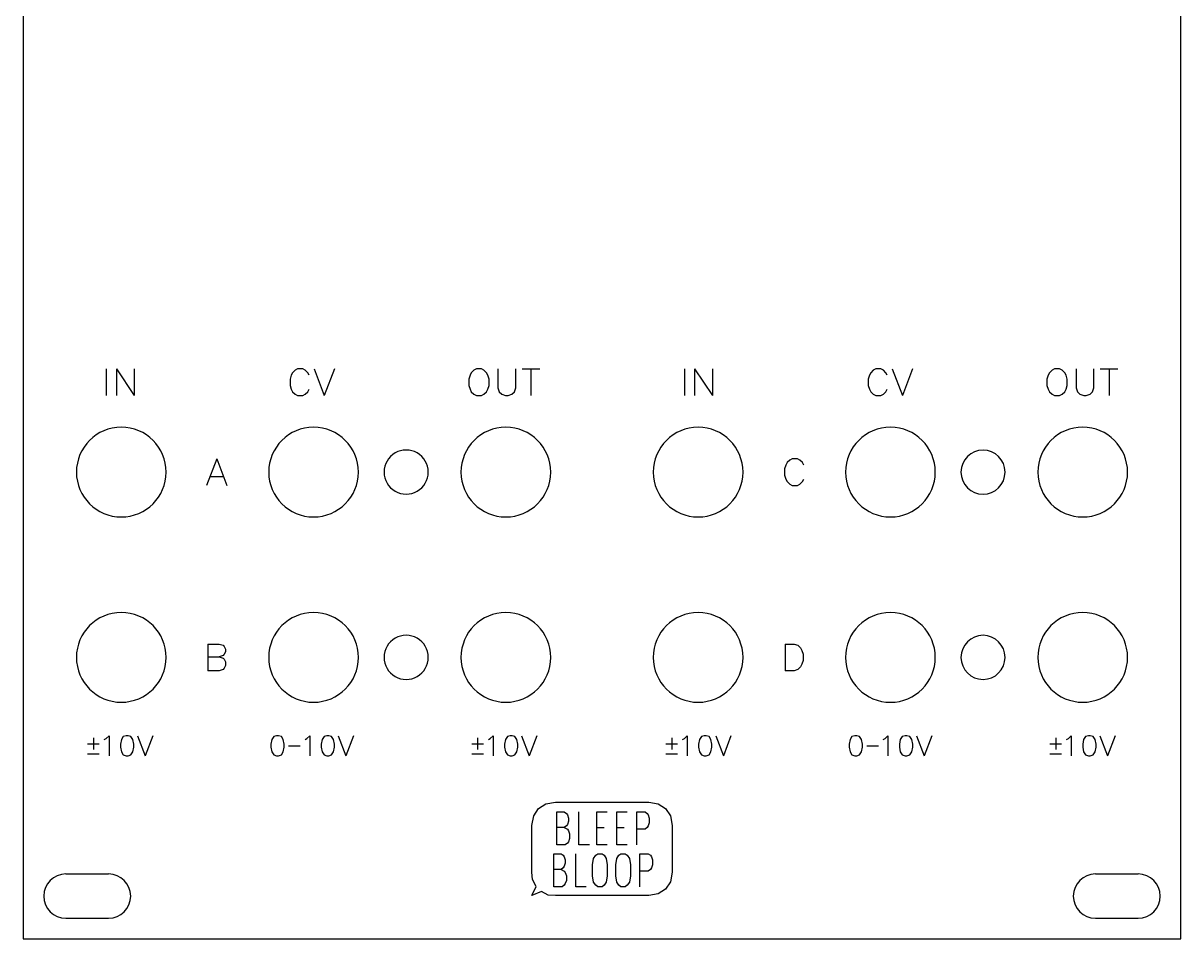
# Model space of a CAD drawing. Extents: x 0 to 81, y 0 to 128.
# Drawn here: x 0.1 to 81.2, y 0 to 64.2 of the extents above; entities that cross this region are included whole.
import ezdxf

# ---------------------------------------------------------------- set-up
doc = ezdxf.new("R2010")
doc.units = 0
for name, color, linetype in [('Logo', 7, 'CONTINUOUS'), ('panel', 7, 'CONTINUOUS'), ('text', 7, 'CONTINUOUS')]:
    doc.layers.add(name, color=color, linetype=linetype)

msp = doc.modelspace()

# ---------------------------------------------------------------- linework, layer by layer
at = {"layer": 'Logo', "color": 7}
for p, q in [((35.849101, 8.667693), (36.181612, 9.184373)), ((36.181612, 9.184373), (36.698298, 9.516889)), ((36.698298, 9.516889), (37.368441, 9.634549)), ((37.368441, 9.634549), (43.916471, 9.634554)), ((37.477613, 6.638743), (37.477613, 8.958913)), ((37.477613, 8.958913), (37.993201, 8.958913)), ((37.993201, 8.958913), (38.140516, 8.848428)), ((39.024393, 6.638743), (39.024393, 8.958913)), ((40.276557, 6.638743), (40.276557, 8.958913)), ((40.276557, 8.958913), (41.013118, 8.958913)), ((41.676022, 6.638743), (41.676022, 8.958913)), ((41.676022, 8.958913), (42.412583, 8.958913)), ((43.075487, 6.638743), (43.075487, 8.958913)), ((43.075487, 8.958913), (43.664733, 8.958913)), ((43.664733, 8.958913), (43.812048, 8.848428)), ((43.916471, 9.634554), (44.586629, 9.516892)), ((44.586629, 9.516892), (45.1033, 9.184373)), ((45.1033, 9.184373), (45.435826, 8.667693)), ((35.731437, 7.997543), (35.849101, 8.667693)), ((38.140516, 8.848428), (38.214174, 8.737945)), ((38.214174, 8.737945), (38.287831, 8.516976)), ((38.287831, 8.296008), (38.214174, 8.075038)), ((38.287831, 8.516976), (38.287831, 8.296008)), ((43.812048, 8.848428), (43.885705, 8.737945)), ((43.885705, 8.737945), (43.959363, 8.516976)), ((43.959363, 8.185523), (43.885705, 7.964555)), ((43.959363, 8.516976), (43.959363, 8.185523)), ((45.435826, 8.667693), (45.55349, 7.997546)), ((35.731437, 4.723528), (35.731437, 7.997543)), ((37.993201, 7.85407), (37.477613, 7.85407)), ((38.140516, 7.964555), (37.993201, 7.85407)), ((37.993201, 7.85407), (38.214174, 7.743586)), ((38.214174, 8.075038), (38.140516, 7.964555)), ((38.214174, 7.743586), (38.287831, 7.633101)), ((38.287831, 7.633101), (38.361489, 7.412133)), ((38.361489, 7.412133), (38.361489, 7.08068)), ((40.276557, 7.85407), (40.792145, 7.85407)), ((41.676022, 7.85407), (42.19161, 7.85407)), ((43.664733, 7.743586), (43.075487, 7.743586)), ((43.812048, 7.85407), (43.664733, 7.743586)), ((43.885705, 7.964555), (43.812048, 7.85407)), ((45.55349, 7.997546), (45.553475, 4.723528)), ((38.066858, 6.638743), (37.477613, 6.638743)), ((38.214174, 6.749228), (38.066858, 6.638743)), ((38.287831, 6.859711), (38.214174, 6.749228)), ((38.361489, 7.08068), (38.287831, 6.859711)), ((39.760954, 6.638743), (39.024393, 6.638743)), ((41.013118, 6.638743), (40.276557, 6.638743)), ((42.412583, 6.638743), (41.676022, 6.638743)), ((37.25664, 3.699861), (37.25664, 6.020031)), ((37.25664, 6.020031), (37.772243, 6.020031)), ((37.772243, 6.020031), (37.919558, 5.909546)), ((37.919558, 5.909546), (37.993201, 5.799063)), ((37.993201, 5.799063), (38.066858, 5.578094)), ((38.80342, 3.699861), (38.80342, 6.020031)), ((39.981927, 5.246641), (40.055584, 5.688578)), ((40.055584, 5.688578), (40.2029, 5.909546)), ((40.2029, 5.909546), (40.3502, 6.020031)), ((40.3502, 6.020031), (40.64483, 6.020031)), ((40.64483, 6.020031), (40.792145, 5.909546)), ((40.792145, 5.909546), (40.939461, 5.688578)), ((40.939461, 5.688578), (41.013118, 5.246641)), ((41.602364, 5.246641), (41.676022, 5.688578)), ((41.676022, 5.688578), (41.823337, 5.909546)), ((41.823337, 5.909546), (41.970637, 6.020031)), ((41.970637, 6.020031), (42.265268, 6.020031)), ((42.265268, 6.020031), (42.412583, 5.909546)), ((42.412583, 5.909546), (42.559898, 5.688578)), ((42.559898, 5.688578), (42.633541, 5.246641)), ((43.29646, 3.699861), (43.29646, 6.020031)), ((43.29646, 6.020031), (43.885705, 6.020031)), ((43.885705, 6.020031), (44.033021, 5.909546)), ((44.033021, 5.909546), (44.106678, 5.799063)), ((44.106678, 5.799063), (44.180321, 5.578094)), ((37.772243, 4.915188), (37.25664, 4.915188)), ((37.919558, 5.025673), (37.772243, 4.915188)), ((37.772243, 4.915188), (37.993201, 4.804704)), ((37.993201, 5.136156), (37.919558, 5.025673)), ((38.066858, 5.357126), (37.993201, 5.136156)), ((38.066858, 5.578094), (38.066858, 5.357126)), ((39.981927, 4.473251), (39.981927, 5.246641)), ((41.013118, 5.246641), (41.013118, 4.473251)), ((41.602364, 4.473251), (41.602364, 5.246641)), ((42.633541, 5.246641), (42.633541, 4.473251)), ((44.033021, 4.915188), (43.885705, 4.804704)), ((44.106678, 5.025673), (44.033021, 4.915188)), ((44.180321, 5.246641), (44.106678, 5.025673)), ((44.180321, 5.578094), (44.180321, 5.246641)), ((35.768003, 4.205941), (35.731437, 4.723528)), ((36.023964, 3.724148), (35.768003, 4.205941)), ((37.993201, 4.804704), (38.066858, 4.694219)), ((38.066858, 4.694219), (38.140516, 4.473251)), ((38.140516, 4.141798), (38.066858, 3.920829)), ((38.140516, 4.473251), (38.140516, 4.141798)), ((40.055584, 4.031314), (39.981927, 4.473251)), ((41.013118, 4.473251), (40.939461, 4.031314)), ((41.676022, 4.031314), (41.602364, 4.473251)), ((42.633541, 4.473251), (42.559898, 4.031314)), ((43.885705, 4.804704), (43.29646, 4.804704)), ((45.553475, 4.723528), (45.435826, 4.053377)), ((35.727477, 3.086532), (36.023964, 3.724148)), ((36.388911, 3.365316), (35.727477, 3.086532)), ((36.856951, 3.121368), (36.388911, 3.365316)), ((37.845901, 3.699861), (37.25664, 3.699861)), ((37.993201, 3.810346), (37.845901, 3.699861)), ((38.066858, 3.920829), (37.993201, 3.810346)), ((39.539981, 3.699861), (38.80342, 3.699861)), ((40.2029, 3.810346), (40.055584, 4.031314)), ((40.3502, 3.699861), (40.2029, 3.810346)), ((40.64483, 3.699861), (40.3502, 3.699861)), ((40.792145, 3.810346), (40.64483, 3.699861)), ((40.939461, 4.031314), (40.792145, 3.810346)), ((41.823337, 3.810346), (41.676022, 4.031314)), ((41.970637, 3.699861), (41.823337, 3.810346)), ((42.265268, 3.699861), (41.970637, 3.699861)), ((42.412583, 3.810346), (42.265268, 3.699861)), ((42.559898, 4.031314), (42.412583, 3.810346)), ((45.1033, 3.536697), (44.586629, 3.20418)), ((45.435826, 4.053377), (45.1033, 3.536697)), ((37.368441, 3.086519), (36.856951, 3.121368)), ((43.916471, 3.086519), (37.368441, 3.086519)), ((44.586629, 3.20418), (43.916471, 3.086519))]:
    msp.add_line(p, q, dxfattribs=at)
at = {"layer": 'panel', "color": 7}
for p, q in [((0.050416, 128.450048), (0.050416, 0.049849)), ((81.230474, 0.049849), (81.230474, 128.450048)), ((10.07803, 32.77445), (10.07803, 32.77445)), ((23.561429, 32.77445), (23.561429, 32.77445)), ((28.455406, 32.77445), (28.455406, 32.77445)), ((37.044829, 32.77445), (37.044829, 32.77445)), ((50.528229, 32.77445), (50.528229, 32.77445)), ((64.011631, 32.77445), (64.011631, 32.77445)), ((68.905605, 32.77445), (68.905605, 32.77445)), ((77.495031, 32.77445), (77.495031, 32.77445)), ((10.07803, 19.784538), (10.07803, 19.784538)), ((23.561429, 19.784538), (23.561429, 19.784538)), ((28.455406, 19.784538), (28.455406, 19.784538)), ((37.044829, 19.784538), (37.044829, 19.784538)), ((50.528229, 19.784538), (50.528229, 19.784538)), ((64.011631, 19.784538), (64.011631, 19.784538)), ((68.905605, 19.784538), (68.905605, 19.784538)), ((77.495031, 19.784538), (77.495031, 19.784538)), ((3.046573, 4.596358), (6.042995, 4.596358)), ((75.237895, 4.596358), (78.234052, 4.596358)), ((3.046573, 1.498641), (6.042995, 1.498641)), ((75.237895, 1.498641), (78.234052, 1.498641)), ((0.050416, 0.049849), (81.230474, 0.049849))]:
    msp.add_line(p, q, dxfattribs=at)
for points in [[(6.931903, 35.920181), (5.195058, 35.920181), (3.786784, 34.512084), (3.785777, 32.77445)], [(10.07803, 32.77445), (10.077023, 34.512084), (8.668749, 35.920181), (6.931903, 35.920181)], [(20.415303, 35.920181), (18.678457, 35.920181), (17.270184, 34.512084), (17.269177, 32.77445)], [(23.561429, 32.77445), (23.560423, 34.512084), (22.152149, 35.920181), (20.415303, 35.920181)], [(33.898703, 35.920181), (32.161857, 35.920181), (30.753583, 34.512084), (30.752577, 32.77445)], [(37.044829, 32.77445), (37.043822, 34.512084), (35.635549, 35.920181), (33.898703, 35.920181)], [(47.382103, 35.920181), (45.645257, 35.920181), (44.236983, 34.512084), (44.235976, 32.77445)], [(50.528229, 32.77445), (50.527222, 34.512084), (49.118948, 35.920181), (47.382103, 35.920181)], [(60.865504, 35.922006), (59.127946, 35.922006), (57.719376, 34.512797), (57.719376, 32.77445)], [(64.011631, 32.77445), (64.011631, 34.512797), (62.603062, 35.922006), (60.865504, 35.922006)], [(74.348905, 35.920181), (72.612059, 35.920181), (71.203785, 34.512084), (71.202779, 32.77445)], [(77.495031, 32.77445), (77.494024, 34.512084), (76.085751, 35.920181), (74.348905, 35.920181)], [(26.133264, 34.115748), (25.654281, 33.839082), (25.359216, 33.327782), (25.359216, 32.77445)], [(27.681358, 34.115748), (27.202376, 34.392414), (26.612246, 34.392414), (26.133264, 34.115748)], [(28.455406, 32.77445), (28.455406, 33.327782), (28.16034, 33.839082), (27.681358, 34.115748)], [(67.357512, 34.32168), (66.503135, 34.32168), (65.810283, 33.629215), (65.809418, 32.77445)], [(68.905605, 32.77445), (68.90474, 33.629215), (68.211889, 34.32168), (67.357512, 34.32168)], [(3.785777, 32.77445), (3.786784, 31.036816), (5.195058, 29.628719), (6.931903, 29.628719)], [(6.931903, 29.628719), (8.668749, 29.628719), (10.077023, 31.036816), (10.07803, 32.77445)], [(17.269177, 32.77445), (17.270184, 31.036816), (18.678457, 29.628719), (20.415303, 29.628719)], [(20.415303, 29.628719), (22.152149, 29.628719), (23.560423, 31.036816), (23.561429, 32.77445)], [(25.359216, 32.77445), (25.359216, 32.221118), (25.654281, 31.709818), (26.133264, 31.433152)], [(27.681358, 31.433152), (28.16034, 31.709818), (28.455406, 32.221118), (28.455406, 32.77445)], [(30.752577, 32.77445), (30.753583, 31.036816), (32.161857, 29.628719), (33.898703, 29.628719)], [(33.898703, 29.628719), (35.635549, 29.628719), (37.043822, 31.036816), (37.044829, 32.77445)], [(44.235976, 32.77445), (44.236983, 31.036816), (45.645257, 29.628719), (47.382103, 29.628719)], [(47.382103, 29.628719), (49.118948, 29.628719), (50.527222, 31.036816), (50.528229, 32.77445)], [(57.719376, 32.77445), (57.719376, 31.036103), (59.127946, 29.626894), (60.865504, 29.626894)], [(60.865504, 29.626894), (62.603062, 29.626894), (64.011631, 31.036103), (64.011631, 32.77445)], [(65.809418, 32.77445), (65.810283, 31.919685), (66.503135, 31.22722), (67.357512, 31.22722)], [(67.357512, 31.22722), (68.211889, 31.22722), (68.90474, 31.919685), (68.905605, 32.77445)], [(71.202779, 32.77445), (71.203785, 31.036816), (72.612059, 29.628719), (74.348905, 29.628719)], [(74.348905, 29.628719), (76.085751, 29.628719), (77.494024, 31.036816), (77.495031, 32.77445)], [(26.133264, 31.433152), (26.612246, 31.156486), (27.202376, 31.156486), (27.681358, 31.433152)], [(6.931903, 22.930269), (5.195058, 22.930269), (3.786784, 21.522172), (3.785777, 19.784538)], [(10.07803, 19.784538), (10.077023, 21.522172), (8.668749, 22.930269), (6.931903, 22.930269)], [(20.415303, 22.930269), (18.678457, 22.930269), (17.270184, 21.522172), (17.269177, 19.784538)], [(23.561429, 19.784538), (23.560423, 21.522172), (22.152149, 22.930269), (20.415303, 22.930269)], [(33.898703, 22.930269), (32.161857, 22.930269), (30.753583, 21.522172), (30.752577, 19.784538)], [(37.044829, 19.784538), (37.043822, 21.522172), (35.635549, 22.930269), (33.898703, 22.930269)], [(47.382103, 22.930269), (45.645257, 22.930269), (44.236983, 21.522172), (44.235976, 19.784538)], [(50.528229, 19.784538), (50.527222, 21.522172), (49.118948, 22.930269), (47.382103, 22.930269)], [(60.865504, 22.932094), (59.127946, 22.932094), (57.719376, 21.522886), (57.719376, 19.784538)], [(64.011631, 19.784538), (64.011631, 21.522886), (62.603062, 22.932094), (60.865504, 22.932094)], [(74.348905, 22.930269), (72.612059, 22.930269), (71.203785, 21.522172), (71.202779, 19.784538)], [(77.495031, 19.784538), (77.494024, 21.522172), (76.085751, 22.930269), (74.348905, 22.930269)], [(26.133264, 21.125836), (25.654281, 20.84917), (25.359216, 20.33787), (25.359216, 19.784538)], [(27.681358, 21.125836), (27.202376, 21.402503), (26.612246, 21.402503), (26.133264, 21.125836)], [(28.455406, 19.784538), (28.455406, 20.33787), (28.16034, 20.84917), (27.681358, 21.125836)], [(67.357512, 21.331768), (66.503135, 21.331768), (65.810283, 20.639303), (65.809418, 19.784538)], [(68.905605, 19.784538), (68.90474, 20.639303), (68.211889, 21.331768), (67.357512, 21.331768)], [(3.785777, 19.784538), (3.786784, 18.046904), (5.195058, 16.638807), (6.931903, 16.638807)], [(6.931903, 16.638807), (8.668749, 16.638807), (10.077023, 18.046904), (10.07803, 19.784538)], [(17.269177, 19.784538), (17.270184, 18.046904), (18.678457, 16.638807), (20.415303, 16.638807)], [(20.415303, 16.638807), (22.152149, 16.638807), (23.560423, 18.046904), (23.561429, 19.784538)], [(25.359216, 19.784538), (25.359216, 19.231206), (25.654281, 18.719906), (26.133264, 18.44324)], [(27.681358, 18.44324), (28.16034, 18.719906), (28.455406, 19.231206), (28.455406, 19.784538)], [(30.752577, 19.784538), (30.753583, 18.046904), (32.161857, 16.638807), (33.898703, 16.638807)], [(33.898703, 16.638807), (35.635549, 16.638807), (37.043822, 18.046904), (37.044829, 19.784538)], [(44.235976, 19.784538), (44.236983, 18.046904), (45.645257, 16.638807), (47.382103, 16.638807)], [(47.382103, 16.638807), (49.118948, 16.638807), (50.527222, 18.046904), (50.528229, 19.784538)], [(57.719376, 19.784538), (57.719376, 18.046191), (59.127946, 16.636982), (60.865504, 16.636982)], [(60.865504, 16.636982), (62.603062, 16.636982), (64.011631, 18.046191), (64.011631, 19.784538)], [(65.809418, 19.784538), (65.810283, 18.929774), (66.503135, 18.237309), (67.357512, 18.237309)], [(67.357512, 18.237309), (68.211889, 18.237309), (68.90474, 18.929774), (68.905605, 19.784538)], [(71.202779, 19.784538), (71.203785, 18.046904), (72.612059, 16.638807), (74.348905, 16.638807)], [(74.348905, 16.638807), (76.085751, 16.638807), (77.494024, 18.046904), (77.495031, 19.784538)], [(26.133264, 18.44324), (26.612246, 18.166574), (27.202376, 18.166574), (27.681358, 18.44324)], [(3.046684, 4.596334), (2.192308, 4.595469), (1.500157, 3.902303), (1.500157, 3.047538)], [(7.589525, 3.047538), (7.589525, 3.902303), (6.897374, 4.595469), (6.042998, 4.596334)], [(75.237811, 4.596334), (74.383434, 4.595469), (73.691283, 3.902303), (73.691283, 3.047538)], [(79.780649, 3.047538), (79.780649, 3.902303), (79.088498, 4.595469), (78.234121, 4.596334)], [(1.500157, 3.047538), (1.500157, 2.192773), (2.192308, 1.499606), (3.046684, 1.498741)], [(6.042998, 1.498741), (6.897374, 1.499606), (7.589525, 2.192773), (7.589525, 3.047538)], [(73.691283, 3.047538), (73.691283, 2.192773), (74.383434, 1.499606), (75.237811, 1.498741)], [(78.234121, 1.498741), (79.088498, 1.499606), (79.780649, 2.192773), (79.780649, 3.047538)]]:
    msp.add_open_spline(points, degree=3, dxfattribs=at)
at = {"layer": 'text', "color": 7}
for p, q in [((5.873791, 40.011216), (5.873791, 38.1429)), ((6.584993, 40.011216), (6.584993, 38.1429)), ((6.584993, 40.011216), (7.832418, 38.1429)), ((7.832418, 40.011216), (7.832418, 38.1429)), ((19.119102, 39.920905), (18.941302, 39.743104)), ((19.296903, 40.011216), (19.119102, 39.920905)), ((19.652504, 40.011216), (19.296903, 40.011216)), ((19.830304, 39.920905), (19.652504, 40.011216)), ((20.008105, 39.743104), (19.830304, 39.920905)), ((20.454021, 40.011216), (21.165223, 38.1429)), ((21.876425, 40.011216), (21.165223, 38.1429)), ((31.653102, 39.920905), (31.475302, 39.743104)), ((31.830903, 40.011216), (31.653102, 39.920905)), ((32.186504, 40.011216), (31.830903, 40.011216)), ((32.364304, 39.920905), (32.186504, 40.011216)), ((32.542105, 39.743104), (32.364304, 39.920905)), ((33.340801, 40.011216), (33.340801, 38.676301)), ((34.588226, 38.676301), (34.588226, 40.011216)), ((35.031311, 40.011216), (36.275914, 40.011216)), ((35.652202, 40.011216), (35.652202, 38.1429)), ((46.418791, 40.011216), (46.418791, 38.1429)), ((47.129993, 40.011216), (47.129993, 38.1429)), ((47.129993, 40.011216), (48.377418, 38.1429)), ((48.377418, 40.011216), (48.377418, 38.1429)), ((59.664162, 39.920905), (59.486362, 39.743104)), ((59.841963, 40.011216), (59.664162, 39.920905)), ((60.197564, 40.011216), (59.841963, 40.011216)), ((60.375364, 39.920905), (60.197564, 40.011216)), ((60.553165, 39.743104), (60.375364, 39.920905)), ((60.999081, 40.011216), (61.710283, 38.1429)), ((62.421485, 40.011216), (61.710283, 38.1429)), ((72.198202, 39.920905), (72.020402, 39.743104)), ((72.376003, 40.011216), (72.198202, 39.920905)), ((72.731604, 40.011216), (72.376003, 40.011216)), ((72.909404, 39.920905), (72.731604, 40.011216)), ((73.087205, 39.743104), (72.909404, 39.920905)), ((73.885901, 40.011216), (73.885901, 38.676301)), ((75.133326, 38.676301), (75.133326, 40.011216)), ((75.576411, 40.011216), (76.821014, 40.011216)), ((76.197302, 40.011216), (76.197302, 38.1429)), ((18.850991, 39.565304), (18.763501, 39.300014)), ((18.763501, 39.300014), (18.763501, 38.854102)), ((18.941302, 39.743104), (18.850991, 39.565304)), ((20.098416, 39.565304), (20.008105, 39.743104)), ((31.384991, 39.565304), (31.297501, 39.300014)), ((31.297501, 39.300014), (31.297501, 38.854102)), ((31.475302, 39.743104), (31.384991, 39.565304)), ((32.632416, 39.565304), (32.542105, 39.743104)), ((32.719905, 39.300014), (32.632416, 39.565304)), ((32.719905, 38.854102), (32.719905, 39.300014)), ((59.396051, 39.565304), (59.308561, 39.300014)), ((59.308561, 39.300014), (59.308561, 38.854102)), ((59.486362, 39.743104), (59.396051, 39.565304)), ((60.643476, 39.565304), (60.553165, 39.743104)), ((71.930091, 39.565304), (71.842601, 39.300014)), ((71.842601, 39.300014), (71.842601, 38.854102)), ((72.020402, 39.743104), (71.930091, 39.565304)), ((73.177516, 39.565304), (73.087205, 39.743104)), ((73.265005, 39.300014), (73.177516, 39.565304)), ((73.265005, 38.854102), (73.265005, 39.300014)), ((18.763501, 38.854102), (18.850991, 38.588812)), ((18.850991, 38.588812), (18.941302, 38.409601)), ((18.941302, 38.409601), (19.119102, 38.2318)), ((19.119102, 38.2318), (19.296903, 38.1429)), ((19.652504, 38.1429), (19.830304, 38.2318)), ((19.830304, 38.2318), (20.008105, 38.409601)), ((20.008105, 38.409601), (20.098416, 38.588812)), ((31.297501, 38.854102), (31.384991, 38.588812)), ((31.384991, 38.588812), (31.475302, 38.409601)), ((31.475302, 38.409601), (31.653102, 38.2318)), ((31.653102, 38.2318), (31.830903, 38.1429)), ((32.186504, 38.1429), (32.364304, 38.2318)), ((32.364304, 38.2318), (32.542105, 38.409601)), ((32.542105, 38.409601), (32.632416, 38.588812)), ((32.632416, 38.588812), (32.719905, 38.854102)), ((33.340801, 38.676301), (33.431112, 38.409601)), ((33.431112, 38.409601), (33.608912, 38.2318)), ((33.608912, 38.2318), (33.877024, 38.1429)), ((34.052003, 38.1429), (34.320114, 38.2318)), ((34.320114, 38.2318), (34.497915, 38.409601)), ((34.497915, 38.409601), (34.588226, 38.676301)), ((59.308561, 38.854102), (59.396051, 38.588812)), ((59.396051, 38.588812), (59.486362, 38.409601)), ((59.486362, 38.409601), (59.664162, 38.2318)), ((59.664162, 38.2318), (59.841963, 38.1429)), ((60.197564, 38.1429), (60.375364, 38.2318)), ((60.375364, 38.2318), (60.553165, 38.409601)), ((60.553165, 38.409601), (60.643476, 38.588812)), ((71.842601, 38.854102), (71.930091, 38.588812)), ((71.930091, 38.588812), (72.020402, 38.409601)), ((72.020402, 38.409601), (72.198202, 38.2318)), ((72.198202, 38.2318), (72.376003, 38.1429)), ((72.731604, 38.1429), (72.909404, 38.2318)), ((72.909404, 38.2318), (73.087205, 38.409601)), ((73.087205, 38.409601), (73.177516, 38.588812)), ((73.177516, 38.588812), (73.265005, 38.854102)), ((73.885901, 38.676301), (73.976212, 38.409601)), ((73.976212, 38.409601), (74.154012, 38.2318)), ((74.154012, 38.2318), (74.422124, 38.1429)), ((74.597103, 38.1429), (74.865214, 38.2318)), ((74.865214, 38.2318), (75.043015, 38.409601)), ((75.043015, 38.409601), (75.133326, 38.676301)), ((19.296903, 38.1429), (19.652504, 38.1429)), ((31.830903, 38.1429), (32.186504, 38.1429)), ((33.877024, 38.1429), (34.052003, 38.1429)), ((59.841963, 38.1429), (60.197564, 38.1429)), ((72.376003, 38.1429), (72.731604, 38.1429)), ((74.422124, 38.1429), (74.597103, 38.1429)), ((13.621403, 33.708666), (12.910201, 31.84035)), ((13.621403, 33.708666), (14.332605, 31.84035)), ((53.626602, 33.440554), (53.536291, 33.262754)), ((53.804402, 33.618355), (53.626602, 33.440554)), ((53.982203, 33.708666), (53.804402, 33.618355)), ((54.337804, 33.708666), (53.982203, 33.708666)), ((54.515604, 33.618355), (54.337804, 33.708666)), ((54.693405, 33.440554), (54.515604, 33.618355)), ((54.783716, 33.262754), (54.693405, 33.440554)), ((53.536291, 33.262754), (53.448801, 32.997464)), ((53.448801, 32.997464), (53.448801, 32.551552)), ((53.448801, 32.551552), (53.536291, 32.286262)), ((13.175491, 32.461241), (14.067315, 32.461241)), ((53.536291, 32.286262), (53.626602, 32.107051)), ((53.626602, 32.107051), (53.804402, 31.92925)), ((53.804402, 31.92925), (53.982203, 31.84035)), ((53.982203, 31.84035), (54.337804, 31.84035)), ((54.337804, 31.84035), (54.515604, 31.92925)), ((54.515604, 31.92925), (54.693405, 32.107051)), ((54.693405, 32.107051), (54.783716, 32.286262)), ((12.997691, 20.718816), (12.997691, 18.8505)), ((12.997691, 20.718816), (13.799204, 20.718816)), ((13.799204, 20.718816), (14.064494, 20.628505)), ((14.064494, 20.628505), (14.154805, 20.538194)), ((14.154805, 20.538194), (14.245116, 20.363215)), ((14.245116, 20.363215), (14.245116, 20.182593)), ((53.492491, 20.718776), (53.492491, 18.85046)), ((53.492491, 20.718776), (54.116203, 20.718776)), ((54.116203, 20.718776), (54.384315, 20.628465)), ((54.384315, 20.628465), (54.559294, 20.450664)), ((54.559294, 20.450664), (54.649605, 20.272864)), ((12.997691, 19.826992), (13.799204, 19.826992)), ((14.064494, 19.917303), (13.799204, 19.826992)), ((13.799204, 19.826992), (14.064494, 19.739502)), ((14.154805, 20.007614), (14.064494, 19.917303)), ((14.064494, 19.739502), (14.154805, 19.652013)), ((14.245116, 20.182593), (14.154805, 20.007614)), ((14.154805, 19.652013), (14.245116, 19.471391)), ((54.649605, 20.272864), (54.739916, 20.007574)), ((54.739916, 19.561662), (54.649605, 19.296372)), ((54.739916, 20.007574), (54.739916, 19.561662)), ((13.799204, 18.8505), (12.997691, 18.8505)), ((14.064494, 18.9394), (13.799204, 18.8505)), ((14.154805, 19.0283), (14.064494, 18.9394)), ((14.245116, 19.206101), (14.154805, 19.0283)), ((14.245116, 19.471391), (14.245116, 19.206101)), ((54.116203, 18.85046), (53.492491, 18.85046)), ((54.384315, 18.93936), (54.116203, 18.85046)), ((54.559294, 19.117161), (54.384315, 18.93936)), ((54.649605, 19.296372), (54.559294, 19.117161)), ((4.981888, 14.134535), (4.981888, 13.316345)), ((5.737944, 14.026085), (5.869178, 14.091702)), ((5.869178, 14.091702), (6.070261, 14.292786)), ((6.070261, 14.292786), (6.070261, 12.89155)), ((6.935977, 14.026085), (6.870361, 13.691651)), ((7.071444, 14.225052), (6.935977, 14.026085)), ((7.270411, 14.292786), (7.071444, 14.225052)), ((7.403761, 14.292786), (7.270411, 14.292786)), ((7.604845, 14.225052), (7.403761, 14.292786)), ((7.736079, 14.026085), (7.604845, 14.225052)), ((7.803812, 13.691651), (7.736079, 14.026085)), ((8.07051, 14.292786), (8.603911, 12.89155)), ((9.137312, 14.292786), (8.603911, 12.89155)), ((17.49008, 14.026077), (17.424463, 13.691643)), ((17.625547, 14.225044), (17.49008, 14.026077)), ((17.824514, 14.292777), (17.625547, 14.225044)), ((17.957864, 14.292777), (17.824514, 14.292777)), ((18.158948, 14.225044), (17.957864, 14.292777)), ((18.290181, 14.026077), (18.158948, 14.225044)), ((18.357914, 13.691643), (18.290181, 14.026077)), ((19.815984, 14.026079), (19.947218, 14.091696)), ((19.947218, 14.091696), (20.148301, 14.292779)), ((20.148301, 14.292779), (20.148301, 12.891544)), ((21.014027, 14.026076), (20.94841, 13.691642)), ((21.149494, 14.225043), (21.014027, 14.026076)), ((21.348461, 14.292777), (21.149494, 14.225043)), ((21.481811, 14.292777), (21.348461, 14.292777)), ((21.682895, 14.225044), (21.481811, 14.292777)), ((21.814129, 14.026077), (21.682895, 14.225044)), ((21.881862, 13.691643), (21.814129, 14.026077)), ((22.14856, 14.292777), (22.681961, 12.891542)), ((23.215362, 14.292777), (22.681961, 12.891542)), ((31.915488, 14.134535), (31.915488, 13.316345)), ((32.671544, 14.026085), (32.802778, 14.091702)), ((32.802778, 14.091702), (33.003861, 14.292786)), ((33.003861, 14.292786), (33.003861, 12.89155)), ((33.869577, 14.026085), (33.803961, 13.691651)), ((34.005044, 14.225052), (33.869577, 14.026085)), ((34.204011, 14.292786), (34.005044, 14.225052)), ((34.337361, 14.292786), (34.204011, 14.292786)), ((34.538445, 14.225052), (34.337361, 14.292786)), ((34.669679, 14.026085), (34.538445, 14.225052)), ((34.737412, 13.691651), (34.669679, 14.026085)), ((35.00411, 14.292786), (35.537511, 12.89155)), ((36.070912, 14.292786), (35.537511, 12.89155)), ((45.526888, 14.134525), (45.526888, 13.316335)), ((46.282944, 14.026075), (46.414178, 14.091692)), ((46.414178, 14.091692), (46.615261, 14.292776)), ((46.615261, 14.292776), (46.615261, 12.89154)), ((47.480977, 14.026075), (47.415361, 13.691641)), ((47.616444, 14.225042), (47.480977, 14.026075)), ((47.815411, 14.292776), (47.616444, 14.225042)), ((47.948761, 14.292776), (47.815411, 14.292776)), ((48.149845, 14.225042), (47.948761, 14.292776)), ((48.281079, 14.026075), (48.149845, 14.225042)), ((48.348812, 13.691641), (48.281079, 14.026075)), ((48.61551, 14.292776), (49.148911, 12.89154)), ((49.682312, 14.292776), (49.148911, 12.89154)), ((58.0352, 14.026077), (57.969583, 13.691643)), ((58.170667, 14.225044), (58.0352, 14.026077)), ((58.369634, 14.292777), (58.170667, 14.225044)), ((58.502984, 14.292777), (58.369634, 14.292777)), ((58.704068, 14.225044), (58.502984, 14.292777)), ((58.835301, 14.026077), (58.704068, 14.225044)), ((58.903034, 13.691643), (58.835301, 14.026077)), ((60.361104, 14.026079), (60.492338, 14.091696)), ((60.492338, 14.091696), (60.693421, 14.292779)), ((60.693421, 14.292779), (60.693421, 12.891544)), ((61.559147, 14.026076), (61.49353, 13.691642)), ((61.694614, 14.225043), (61.559147, 14.026076)), ((61.893581, 14.292777), (61.694614, 14.225043)), ((62.026931, 14.292777), (61.893581, 14.292777)), ((62.228015, 14.225044), (62.026931, 14.292777)), ((62.359249, 14.026077), (62.228015, 14.225044)), ((62.426982, 13.691643), (62.359249, 14.026077)), ((62.69368, 14.292777), (63.227081, 12.891542)), ((63.760482, 14.292777), (63.227081, 12.891542)), ((72.460588, 14.134525), (72.460588, 13.316335)), ((73.216644, 14.026075), (73.347878, 14.091692)), ((73.347878, 14.091692), (73.548961, 14.292776)), ((73.548961, 14.292776), (73.548961, 12.89154)), ((74.414677, 14.026075), (74.349061, 13.691641)), ((74.550144, 14.225042), (74.414677, 14.026075)), ((74.749111, 14.292776), (74.550144, 14.225042)), ((74.882461, 14.292776), (74.749111, 14.292776)), ((75.083545, 14.225042), (74.882461, 14.292776)), ((75.214779, 14.026075), (75.083545, 14.225042)), ((75.282512, 13.691641), (75.214779, 14.026075)), ((75.54921, 14.292776), (76.082611, 12.89154)), ((76.616012, 14.292776), (76.082611, 12.89154)), ((4.568928, 13.019337), (5.388561, 13.019337)), ((4.572072, 13.726161), (5.391704, 13.726161)), ((6.870361, 13.691651), (6.870361, 13.492684)), ((6.870361, 13.492684), (6.935977, 13.15825)), ((6.935977, 13.15825), (7.071444, 12.958225)), ((7.604845, 12.958225), (7.736079, 13.15825)), ((7.736079, 13.15825), (7.803812, 13.492684)), ((7.803812, 13.492684), (7.803812, 13.691651)), ((17.424463, 13.691643), (17.424463, 13.492676)), ((17.424463, 13.492676), (17.49008, 13.158242)), ((17.49008, 13.158242), (17.625547, 12.958217)), ((18.158948, 12.958217), (18.290181, 13.158242)), ((18.290181, 13.158242), (18.357914, 13.492676)), ((18.357914, 13.492676), (18.357914, 13.691643)), ((18.664627, 13.592159), (19.48426, 13.592159)), ((20.94841, 13.691642), (20.94841, 13.492675)), ((20.94841, 13.492675), (21.014027, 13.158241)), ((21.014027, 13.158241), (21.149494, 12.958216)), ((21.682895, 12.958216), (21.814129, 13.158241)), ((21.814129, 13.158241), (21.881862, 13.492675)), ((21.881862, 13.492675), (21.881862, 13.691643)), ((31.502528, 13.019337), (32.322161, 13.019337)), ((31.505672, 13.726161), (32.325304, 13.726161)), ((33.803961, 13.691651), (33.803961, 13.492684)), ((33.803961, 13.492684), (33.869577, 13.15825)), ((33.869577, 13.15825), (34.005044, 12.958225)), ((34.538445, 12.958225), (34.669679, 13.15825)), ((34.669679, 13.15825), (34.737412, 13.492684)), ((34.737412, 13.492684), (34.737412, 13.691651)), ((45.113928, 13.019327), (45.933561, 13.019327)), ((45.117072, 13.726151), (45.936704, 13.726151)), ((47.415361, 13.691641), (47.415361, 13.492674)), ((47.415361, 13.492674), (47.480977, 13.15824)), ((47.480977, 13.15824), (47.616444, 12.958215)), ((48.149845, 12.958215), (48.281079, 13.15824)), ((48.281079, 13.15824), (48.348812, 13.492674)), ((48.348812, 13.492674), (48.348812, 13.691641)), ((57.969583, 13.691643), (57.969583, 13.492676)), ((57.969583, 13.492676), (58.0352, 13.158242)), ((58.0352, 13.158242), (58.170667, 12.958217)), ((58.704068, 12.958217), (58.835301, 13.158242)), ((58.835301, 13.158242), (58.903034, 13.492676)), ((58.903034, 13.492676), (58.903034, 13.691643)), ((59.209747, 13.592159), (60.02938, 13.592159)), ((61.49353, 13.691642), (61.49353, 13.492675)), ((61.49353, 13.492675), (61.559147, 13.158241)), ((61.559147, 13.158241), (61.694614, 12.958216)), ((62.228015, 12.958216), (62.359249, 13.158241)), ((62.359249, 13.158241), (62.426982, 13.492675)), ((62.426982, 13.492675), (62.426982, 13.691643)), ((72.047629, 13.019327), (72.867261, 13.019327)), ((72.050772, 13.726151), (72.870404, 13.726151)), ((74.349061, 13.691641), (74.349061, 13.492674)), ((74.349061, 13.492674), (74.414677, 13.15824)), ((74.414677, 13.15824), (74.550144, 12.958215)), ((75.083545, 12.958215), (75.214779, 13.15824)), ((75.214779, 13.15824), (75.282512, 13.492674)), ((75.282512, 13.492674), (75.282512, 13.691641)), ((7.071444, 12.958225), (7.270411, 12.89155)), ((7.270411, 12.89155), (7.403761, 12.89155)), ((7.403761, 12.89155), (7.604845, 12.958225)), ((17.625547, 12.958217), (17.824514, 12.891542)), ((17.824514, 12.891542), (17.957864, 12.891542)), ((17.957864, 12.891542), (18.158948, 12.958217)), ((21.149494, 12.958216), (21.348461, 12.891541)), ((21.348461, 12.891541), (21.481811, 12.891541)), ((21.481811, 12.891541), (21.682895, 12.958216)), ((34.005044, 12.958225), (34.204011, 12.89155)), ((34.204011, 12.89155), (34.337361, 12.89155)), ((34.337361, 12.89155), (34.538445, 12.958225)), ((47.616444, 12.958215), (47.815411, 12.89154)), ((47.815411, 12.89154), (47.948761, 12.89154)), ((47.948761, 12.89154), (48.149845, 12.958215)), ((58.170667, 12.958217), (58.369634, 12.891542)), ((58.369634, 12.891542), (58.502984, 12.891542)), ((58.502984, 12.891542), (58.704068, 12.958217)), ((61.694614, 12.958216), (61.893581, 12.891541)), ((61.893581, 12.891541), (62.026931, 12.891541)), ((62.026931, 12.891541), (62.228015, 12.958216)), ((74.550144, 12.958215), (74.749111, 12.89154)), ((74.749111, 12.89154), (74.882461, 12.89154)), ((74.882461, 12.89154), (75.083545, 12.958215))]:
    msp.add_line(p, q, dxfattribs=at)

doc.saveas('drawing.dxf')
